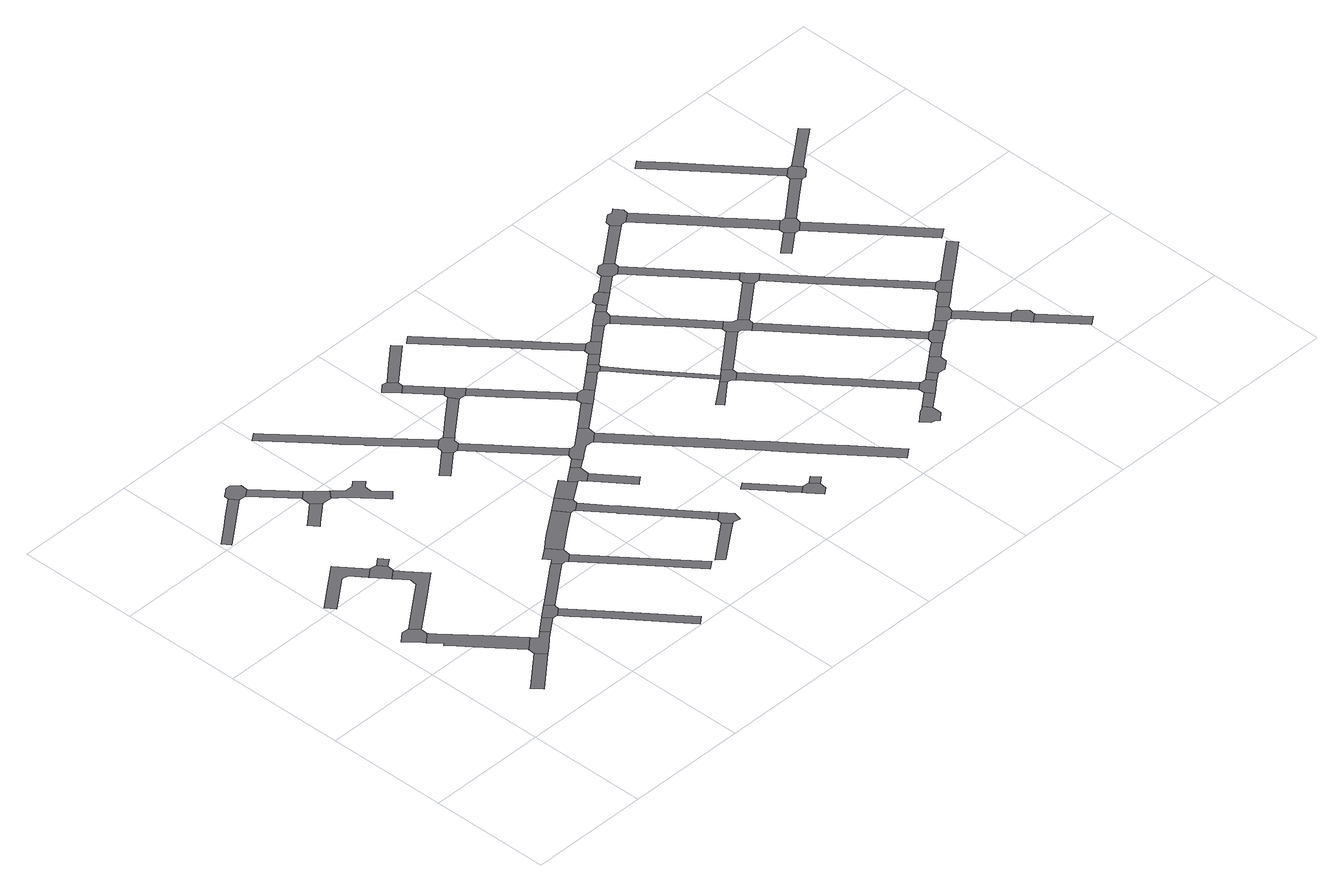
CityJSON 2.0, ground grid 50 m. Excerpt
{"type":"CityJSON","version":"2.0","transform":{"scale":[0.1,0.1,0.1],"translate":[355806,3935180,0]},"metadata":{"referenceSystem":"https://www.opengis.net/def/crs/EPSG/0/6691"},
"CityObjects":{
"road1":{"type":"Road","geometry":[{"type":"MultiSurface","lod":"1","boundaries":[[[0,1,2,3,4,5,6,7]]]}]},
"road2":{"type":"Road","attributes":{"RoadStructureAttribute.sectionType":"1"},"geometry":[{"type":"MultiSurface","lod":"1","boundaries":[[[8,9,10,11,12]]]}]},
"road3":{"type":"Road","attributes":{"RoadStructureAttribute.sectionType":"1"},"geometry":[{"type":"MultiSurface","lod":"1","boundaries":[[[13,14,15,4,3,16,17,18,19,20,21]]]}]},
"road4":{"type":"Road","attributes":{"RoadStructureAttribute.sectionType":"1"},"geometry":[{"type":"MultiSurface","lod":"1","boundaries":[[[22,23,24,25,26,27,28,29,30,31]]]}]},
"road5":{"type":"Road","geometry":[{"type":"MultiSurface","lod":"1","boundaries":[[[32,33,34,35,36,21,20,8,12]]]}]},
"road6":{"type":"Road","attributes":{"RoadStructureAttribute.sectionType":"1"},"geometry":[{"type":"MultiSurface","lod":"1","boundaries":[[[6,37,38,39,40,41,42,43,44,45,46,7]]]}]},
"road7":{"type":"Road","geometry":[{"type":"MultiSurface","lod":"1","boundaries":[[[27,47,41,40,48,49,50,28]]]}]},
"road8":{"type":"Road","attributes":{"RoadStructureAttribute.sectionType":"1"},"geometry":[{"type":"MultiSurface","lod":"1","boundaries":[[[35,34,51,52]]]}]},
"road9":{"type":"Road","attributes":{"RoadStructureAttribute.sectionType":"1"},"geometry":[{"type":"MultiSurface","lod":"1","boundaries":[[[53,54,55,56,57,58,59,60]]]}]},
"road10":{"type":"Road","attributes":{"RoadStructureAttribute.sectionType":"1"},"geometry":[{"type":"MultiSurface","lod":"1","boundaries":[[[61,62,50,49]]]}]},
"road11":{"type":"Road","geometry":[{"type":"MultiSurface","lod":"1","boundaries":[[[51,63,64,65,66,67,68,52]]]}]},
"road12":{"type":"Road","geometry":[{"type":"MultiSurface","lod":"1","boundaries":[[[69,56,55,70,71,72,73,74]]]}]},
"road13":{"type":"Road","attributes":{"RoadStructureAttribute.sectionType":"1"},"geometry":[{"type":"MultiSurface","lod":"1","boundaries":[[[63,75,76,77,78,79,80,81,82,83,64]]]}]},
"road14":{"type":"Road","attributes":{"RoadStructureAttribute.sectionType":"1"},"geometry":[{"type":"MultiSurface","lod":"1","boundaries":[[[84,85,86,87,88,89]]]}]},
"road15":{"type":"Road","attributes":{"RoadStructureAttribute.sectionType":"1"},"geometry":[{"type":"MultiSurface","lod":"1","boundaries":[[[90,91,92,93,67,66,94,95,96,97]]]}]},
"road16":{"type":"Road","attributes":{"RoadStructureAttribute.sectionType":"1"},"geometry":[{"type":"MultiSurface","lod":"1","boundaries":[[[70,98,99,71]]]}]},
"road17":{"type":"Road","geometry":[{"type":"MultiSurface","lod":"1","boundaries":[[[98,84,89,100,101,102,99]]]}]},
"road18":{"type":"Road","attributes":{"RoadStructureAttribute.sectionType":"1"},"geometry":[{"type":"MultiSurface","lod":"1","boundaries":[[[100,103,104,105,106,107,108,109,110,111,112,113,101]]]}]},
"road19":{"type":"Road","geometry":[{"type":"MultiSurface","lod":"1","boundaries":[[[96,114,115,116,117,118,119,120,121,122,123,97]]]}]},
"road20":{"type":"Road","attributes":{"RoadStructureAttribute.sectionType":"1"},"geometry":[{"type":"MultiSurface","lod":"1","boundaries":[[[124,125,116,115,126,127]]]}]},
"road21":{"type":"Road","attributes":{"RoadStructureAttribute.sectionType":"1"},"geometry":[{"type":"MultiSurface","lod":"1","boundaries":[[[128,129,130,131,132,118,117,133,134,135,136]]]}]},
"road22":{"type":"Road","attributes":{"RoadStructureAttribute.sectionType":"1"},"geometry":[{"type":"MultiSurface","lod":"1","boundaries":[[[137,138,139,140,141,142,143,144,145,146,147,148,149]]]}]},
"road23":{"type":"Road","geometry":[{"type":"MultiSurface","lod":"1","boundaries":[[[150,151,128,136,152,153,154]]]}]},
"road24":{"type":"Road","attributes":{"RoadStructureAttribute.sectionType":"1"},"geometry":[{"type":"MultiSurface","lod":"1","boundaries":[[[155,156,157,158]]]}]},
"road25":{"type":"Road","attributes":{"RoadStructureAttribute.sectionType":"1"},"geometry":[{"type":"MultiSurface","lod":"1","boundaries":[[[159,160,161,162,163,164,165]]]}]},
"road26":{"type":"Road","attributes":{"RoadStructureAttribute.sectionType":"1"},"geometry":[{"type":"MultiSurface","lod":"1","boundaries":[[[166,167,168,169,170,151,150]]]}]},
"road27":{"type":"Road","attributes":{"RoadStructureAttribute.sectionType":"1"},"geometry":[{"type":"MultiSurface","lod":"1","boundaries":[[[153,171,172,173,174,175,176,177,178,179,180,181,182,183,184,154]]]}]},
"road28":{"type":"Road","geometry":[{"type":"MultiSurface","lod":"1","boundaries":[[[185,186,187,188,149,148,189,158,157,190]]]}]},
"road29":{"type":"Road","geometry":[{"type":"MultiSurface","lod":"1","boundaries":[[[191,192,193,194,195,167,166,196,197,198]]]}]},
"road30":{"type":"Road","attributes":{"RoadStructureAttribute.sectionType":"1"},"geometry":[{"type":"MultiSurface","lod":"1","boundaries":[[[199,200,201,202,203,204,205,206,185,190]]]}]},
"road31":{"type":"Road","geometry":[{"type":"MultiSurface","lod":"1","boundaries":[[[164,207,208,209,178,177,165]]]}]},
"road32":{"type":"Road","attributes":{"RoadStructureAttribute.sectionType":"1"},"geometry":[{"type":"MultiSurface","lod":"1","boundaries":[[[210,211,212,213,191,198]]]}]},
"road33":{"type":"Road","attributes":{"RoadStructureAttribute.sectionType":"1"},"geometry":[{"type":"MultiSurface","lod":"1","boundaries":[[[193,192,214,215]]]}]},
"road34":{"type":"Road","attributes":{"RoadStructureAttribute.sectionType":"1"},"geometry":[{"type":"MultiSurface","lod":"1","boundaries":[[[216,217,188,187,218,219,220,221]]]}]},
"road35":{"type":"Road","geometry":[{"type":"MultiSurface","lod":"1","boundaries":[[[222,223,224,225,226,227,228]]]}]},
"road36":{"type":"Road","geometry":[{"type":"MultiSurface","lod":"1","boundaries":[[[214,229,230,231,232,233,234,235,236,237,238,239,240,241,203,202,215]]]}]},
"road37":{"type":"Road","attributes":{"RoadStructureAttribute.sectionType":"1"},"geometry":[{"type":"MultiSurface","lod":"1","boundaries":[[[242,225,224,243,244,245]]]}]},
"road38":{"type":"Road","geometry":[{"type":"MultiSurface","lod":"1","boundaries":[[[244,221,220,246,247,245]]]}]},
"road39":{"type":"Road","attributes":{"RoadStructureAttribute.sectionType":"1"},"geometry":[{"type":"MultiSurface","lod":"1","boundaries":[[[248,249,250,251,252,253,254,255]]]}]},
"road40":{"type":"Road","attributes":{"RoadStructureAttribute.sectionType":"1"},"geometry":[{"type":"MultiSurface","lod":"1","boundaries":[[[256,257,258,259,227,226]]]}]},
"road41":{"type":"Road","geometry":[{"type":"MultiSurface","lod":"1","boundaries":[[[260,261,255,254,262,263,264]]]}]},
"road42":{"type":"Road","attributes":{"RoadStructureAttribute.sectionType":"1"},"geometry":[{"type":"MultiSurface","lod":"1","boundaries":[[[238,237,265,266]]]}]},
"road43":{"type":"Road","attributes":{"RoadStructureAttribute.sectionType":"1"},"geometry":[{"type":"MultiSurface","lod":"1","boundaries":[[[246,267,268,269,270,271,272,273,274,247]]]}]},
"road44":{"type":"Road","geometry":[{"type":"MultiSurface","lod":"1","boundaries":[[[260,275,276,261]]]}]},
"road45":{"type":"Road","geometry":[{"type":"MultiSurface","lod":"1","boundaries":[[[265,277,278,279,280,281,271,270,282,266]]]}]},
"road46":{"type":"Road","attributes":{"RoadStructureAttribute.sectionType":"1"},"geometry":[{"type":"MultiSurface","lod":"1","boundaries":[[[283,284,285,286,287,288,289,290,291,292,293,294,295,296,297,298,299,300,301,236,235]]]}]},
"road47":{"type":"Road","attributes":{"RoadStructureAttribute.sectionType":"1"},"geometry":[{"type":"MultiSurface","lod":"1","boundaries":[[[279,302,303,304,305,280]]]}]},
"road48":{"type":"Road","attributes":{"RoadStructureAttribute.sectionType":"1"},"geometry":[{"type":"MultiSurface","lod":"1","boundaries":[[[306,307,308,309,310,311,312,313,314,315,316,317,318,319,320]]]}]},
"road49":{"type":"Road","geometry":[{"type":"MultiSurface","lod":"1","boundaries":[[[321,322,304,303,323,324]]]}]},
"road50":{"type":"Road","attributes":{"RoadStructureAttribute.sectionType":"1"},"geometry":[{"type":"MultiSurface","lod":"1","boundaries":[[[321,325,326,327,328,322]]]}]},
"road51":{"type":"Road","geometry":[{"type":"MultiSurface","lod":"1","boundaries":[[[329,330,331,332,333,334]]]}]},
"road52":{"type":"Road","attributes":{"RoadStructureAttribute.sectionType":"1"},"geometry":[{"type":"MultiSurface","lod":"1","boundaries":[[[323,335,336,337,338,339,340,341,342,343,344,345,346,347,324]]]}]},
"road53":{"type":"Road","geometry":[{"type":"MultiSurface","lod":"1","boundaries":[[[326,348,349,312,311,327]]]}]},
"road54":{"type":"Road","geometry":[{"type":"MultiSurface","lod":"1","boundaries":[[[350,351,341,340,334,333,352,353,354]]]}]},
"road55":{"type":"Road","attributes":{"RoadStructureAttribute.sectionType":"1"},"geometry":[{"type":"MultiSurface","lod":"1","boundaries":[[[355,349,348,356,357]]]}]},
"road56":{"type":"Road","geometry":[{"type":"MultiSurface","lod":"1","boundaries":[[[356,358,359,360,361,362,363,364,357]]]}]},
"road57":{"type":"Road","geometry":[{"type":"MultiSurface","lod":"1","boundaries":[[[365,366,367,368,369,370,371,372,373,374,375]]]}]},
"road58":{"type":"Road","attributes":{"RoadStructureAttribute.sectionType":"1"},"geometry":[{"type":"MultiSurface","lod":"1","boundaries":[[[376,377,378,379,351,350]]]}]},
"road59":{"type":"Road","attributes":{"RoadStructureAttribute.sectionType":"1"},"geometry":[{"type":"MultiSurface","lod":"1","boundaries":[[[362,380,381,363]]]}]},
"road60":{"type":"Road","attributes":{"RoadStructureAttribute.sectionType":"1"},"geometry":[{"type":"MultiSurface","lod":"1","boundaries":[[[353,382,383,384,385,386,387,388,389,390,391,392,393,354]]]}]},
"road61":{"type":"Road","attributes":{"RoadStructureAttribute.sectionType":"1"},"geometry":[{"type":"MultiSurface","lod":"1","boundaries":[[[360,394,395,396,397,398,399,400,361]]]}]},
"road62":{"type":"Road","geometry":[{"type":"MultiSurface","lod":"1","boundaries":[[[401,402,381,380,403,404]]]}]},
"road63":{"type":"Road","attributes":{"RoadStructureAttribute.sectionType":"1"},"geometry":[{"type":"MultiSurface","lod":"1","boundaries":[[[405,370,369,406]]]}]},
"road64":{"type":"Road","attributes":{"RoadStructureAttribute.sectionType":"1"},"geometry":[{"type":"MultiSurface","lod":"1","boundaries":[[[403,407,408,409,410,404]]]}]},
"road65":{"type":"Road","geometry":[{"type":"MultiSurface","lod":"1","boundaries":[[[378,377,411,412,413,414,415,416,417,397,396]]]}]},
"road66":{"type":"Road","geometry":[{"type":"MultiSurface","lod":"1","boundaries":[[[418,419,388,387,405,406,420]]]}]},
"road67":{"type":"Road","attributes":{"RoadStructureAttribute.sectionType":"1"},"geometry":[{"type":"MultiSurface","lod":"1","boundaries":[[[421,422,423,424,418,420]]]}]},
"road68":{"type":"Road","geometry":[{"type":"MultiSurface","lod":"1","boundaries":[[[425,426,427,428,429,409,408,430]]]}]},
"road69":{"type":"Road","geometry":[{"type":"MultiSurface","lod":"1","boundaries":[[[431,432,433,423,422,434,435]]]}]},
"road70":{"type":"Road","attributes":{"RoadStructureAttribute.sectionType":"1"},"geometry":[{"type":"MultiSurface","lod":"1","boundaries":[[[436,437,438,439,415,414]]]}]},
"road71":{"type":"Road","attributes":{"RoadStructureAttribute.sectionType":"1"},"geometry":[{"type":"MultiSurface","lod":"1","boundaries":[[[440,441,442,443,413,412,444,445,446,447,448,449,450]]]}]},
"road72":{"type":"Road","attributes":{"RoadStructureAttribute.sectionType":"1"},"geometry":[{"type":"MultiSurface","lod":"1","boundaries":[[[451,452,453,454,455,456,457,458,425,430]]]}]},
"road73":{"type":"Road","attributes":{"RoadStructureAttribute.sectionType":"1"},"geometry":[{"type":"MultiSurface","lod":"1","boundaries":[[[459,460,461,462,433,432]]]}]},
"road74":{"type":"Road","attributes":{"RoadStructureAttribute.sectionType":"1"},"geometry":[{"type":"MultiSurface","lod":"1","boundaries":[[[463,464,465,466,427,426]]]}]},
"road75":{"type":"Road","geometry":[{"type":"MultiSurface","lod":"1","boundaries":[[[467,455,454,438,437,468,469]]]}]},
"road76":{"type":"Road","geometry":[{"type":"MultiSurface","lod":"1","boundaries":[[[470,450,449,461,460,471,472,473,474]]]}]},
"road77":{"type":"Road","attributes":{"RoadStructureAttribute.sectionType":"1"},"geometry":[{"type":"MultiSurface","lod":"1","boundaries":[[[475,476,477,478,470,474]]]}]},
"road78":{"type":"Road","geometry":[{"type":"MultiSurface","lod":"1","boundaries":[[[479,480,481,482,465,464,483,484,485,486]]]}]},
"road79":{"type":"Road","geometry":[{"type":"MultiSurface","lod":"1","boundaries":[[[477,476,487,488,489,490]]]}]},
"road80":{"type":"Road","attributes":{"RoadStructureAttribute.sectionType":"1"},"geometry":[{"type":"MultiSurface","lod":"1","boundaries":[[[468,491,492,493,494,495,496,497,498,499,500,501,502,469]]]}]},
"road81":{"type":"Road","attributes":{"RoadStructureAttribute.sectionType":"1"},"geometry":[{"type":"MultiSurface","lod":"1","boundaries":[[[503,504,488,487,505,506,507]]]}]},
"road82":{"type":"Road","attributes":{"RoadStructureAttribute.sectionType":"1"},"geometry":[{"type":"MultiSurface","lod":"1","boundaries":[[[489,508,509,510,511,512,490]]]}]},
"road83":{"type":"Road","attributes":{"RoadStructureAttribute.sectionType":"1"},"geometry":[{"type":"MultiSurface","lod":"1","boundaries":[[[513,514,515,516,485,484,517,518,519,520,521,522]]]}]},
"road84":{"type":"Road","attributes":{"RoadStructureAttribute.sectionType":"1"},"geometry":[{"type":"MultiSurface","lod":"1","boundaries":[[[523,524,525,526]]]}]},
"road85":{"type":"Road","geometry":[{"type":"MultiSurface","lod":"1","boundaries":[[[506,527,528,529,530,531,532,507]]]}]},
"road86":{"type":"Road","geometry":[{"type":"MultiSurface","lod":"1","boundaries":[[[497,496,510,509,533,534,535]]]}]},
"road87":{"type":"Road","attributes":{"RoadStructureAttribute.sectionType":"1"},"geometry":[{"type":"MultiSurface","lod":"1","boundaries":[[[536,530,529,537,538,539]]]}]},
"road88":{"type":"Road","geometry":[{"type":"MultiSurface","lod":"1","boundaries":[[[540,541,542,543,544,522,521,523,526]]]}]},
"road89":{"type":"Road","attributes":{"RoadStructureAttribute.sectionType":"1"},"geometry":[{"type":"MultiSurface","lod":"1","boundaries":[[[534,545,546,547,548,549,550,535]]]}]},
"road90":{"type":"Road","attributes":{"RoadStructureAttribute.sectionType":"1"},"geometry":[{"type":"MultiSurface","lod":"1","boundaries":[[[551,552,553,554,555,556,557,541,540]]]}]},
"road91":{"type":"Road","attributes":{"RoadStructureAttribute.sectionType":"1"},"geometry":[{"type":"MultiSurface","lod":"1","boundaries":[[[558,543,542,559,560,561]]]}]},
"road92":{"type":"Road","attributes":{"RoadStructureAttribute.sectionType":"1"},"geometry":[{"type":"MultiSurface","lod":"1","boundaries":[[[562,563,564,565,566,567,568,569,570,571,572,573]]]}]},
"road93":{"type":"Road","geometry":[{"type":"MultiSurface","lod":"1","boundaries":[[[560,574,575,576,577,578,573,572,561]]]}]},
"road94":{"type":"Road","attributes":{"RoadStructureAttribute.sectionType":"1"},"geometry":[{"type":"MultiSurface","lod":"1","boundaries":[[[579,580,578,577,581,582]]]}]}
},
"vertices":[
[96,738,0],[58,706,0],[109,646,0],[115,638,0],[153,671,0],[156,694,0],[157,701,0],[127,735,0],
[334,319,0],[192,203,0],[185,198,0],[216,160,0],[365,282,0],
[282,519,0],[175,645,0],[157,667,0],[156,589,0],[148,583,0],[159,569,0],[214,500,0],[336,349,0],[388,393,0],
[33,996,0],[36,998,0],[83,1034,0],[165,1096,0],[194,1092,0],[238,1034,0],[274,1062,0],[191,1172,0],[61,1074,0],[6,1032,0],
[392,304,0],[432,338,0],[459,359,0],[437,389,0],[409,367,0],
[283,797,0],[405,890,0],[348,965,0],[325,996,0],[289,968,0],[312,938,0],[329,916,0],[325,886,0],[249,828,0],[154,756,0],
[276,985,0],[327,1014,0],[328,1026,0],[304,1058,0],
[522,406,0],[498,437,0],
[113,1568,0],[154,1600,0],[233,1660,0],[211,1691,0],[131,1630,0],[91,1599,0],[13,1540,0],[36,1509,0],
[359,1049,0],[335,1081,0],
[542,403,0],[573,428,0],[573,429,0],[576,448,0],[553,479,0],[539,469,0],
[213,1711,0],[263,1657,0],[295,1680,0],[298,1710,0],[269,1736,0],[249,1738,0],
[570,368,0],[643,276,0],[681,228,0],[803,72,0],[855,5,0],[887,30,0],[811,127,0],[717,246,0],[674,301,0],
[389,1464,0],[310,1399,0],[296,1387,0],[324,1352,0],[338,1364,0],[422,1432,0],
[722,607,0],[651,553,0],[601,515,0],[571,492,0],[630,489,0],[736,570,0],[760,588,0],[737,618,0],
[393,1503,0],[423,1529,0],
[462,1431,0],[489,1461,0],[455,1492,0],
[503,1394,0],[607,1274,0],[611,1270,0],[641,1297,0],[628,1312,0],[589,1356,0],[592,1386,0],[614,1404,0],[585,1438,0],[563,1420,0],[533,1421,0],
[780,587,0],[786,580,0],[817,605,0],[820,635,0],[780,690,0],[738,660,0],[734,657,0],[746,640,0],[748,638,0],[753,631,0],
[1134,211,0],[972,413,0],[940,388,0],[1101,187,0],
[949,816,0],[878,766,0],[847,743,0],[824,726,0],[782,692,0],[823,637,0],[892,690,0],[902,698,0],[989,759,0],
[779,1585,0],[666,1719,0],[556,1849,0],[535,1874,0],[504,1851,0],[520,1832,0],[609,1723,0],[669,1651,0],[702,1610,0],[757,1546,0],[761,1541,0],[926,1347,0],[958,1373,0],
[1045,800,0],[1006,856,0],[1008,757,0],[1008,756,0],[1040,780,0],
[818,1239,0],[844,1208,0],[941,1287,0],[915,1318,0],
[1294,319,0],[1163,220,0],[1149,209,0],[1176,182,0],[1295,270,0],[1337,300,0],[1312,334,0],
[1127,856,0],[1106,886,0],[1099,896,0],[1087,913,0],[1085,911,0],
[1097,639,0],[1101,634,0],[1105,630,0],[1177,535,0],[1211,492,0],[1292,385,0],[1316,354,0],[1348,379,0],[1290,454,0],[1241,517,0],[1215,552,0],[1152,634,0],[1136,655,0],[1108,691,0],
[993,1310,0],[995,1332,0],[1006,1341,0],[980,1372,0],[922,1324,0],[961,1286,0],
[1186,862,0],[1190,902,0],[1168,932,0],[1157,923,0],[1113,891,0],[1134,861,0],[1142,852,0],[1153,837,0],
[1026,1207,0],[1081,1139,0],[1177,1022,0],[1211,980,0],[1242,1006,0],[1188,1072,0],[1111,1165,0],[1071,1214,0],
[1344,305,0],[1374,298,0],[1382,334,0],
[1267,690,0],[1275,696,0],[1300,715,0],[1269,755,0],
[1229,928,0],[1207,960,0],
[1061,1438,0],[994,1383,0],[1018,1351,0],[1087,1407,0],[1172,1476,0],[1151,1511,0],
[1012,1701,0],[1031,1678,0],[1057,1647,0],[1088,1673,0],[1090,1694,0],[1065,1725,0],[1043,1727,0],
[1230,929,0],[1230,928,0],[1251,943,0],[1288,969,0],[1295,974,0],[1325,971,0],[1326,969,0],[1365,1000,0],[1369,1031,0],[1344,1062,0],[1264,1001,0],[1246,1001,0],[1246,1002,0],
[1159,1586,0],[1084,1615,0],[1153,1531,0],[1184,1556,0],
[1201,1473,0],[1232,1499,0],
[1621,307,0],[1618,311,0],[1524,431,0],[1495,411,0],[1594,285,0],[1598,279,0],[1629,241,0],[1656,262,0],
[1169,1759,0],[1247,1823,0],[1222,1855,0],[1143,1790,0],
[1710,227,0],[1686,258,0],[1640,226,0],[1679,176,0],[1706,197,0],
[1478,1114,0],[1453,1146,0],
[1294,1361,0],[1333,1313,0],[1419,1210,0],[1452,1169,0],[1483,1195,0],[1478,1201,0],[1362,1341,0],[1316,1398,0],
[1739,249,0],[1714,280,0],
[1482,1117,0],[1506,1135,0],[1537,1160,0],[1513,1192,0],[1487,1194,0],[1455,1166,0],
[1484,773,0],[1503,749,0],[1598,631,0],[1600,628,0],[1710,492,0],[1723,476,0],[1758,432,0],[1892,266,0],[2025,101,0],[2065,131,0],[1931,298,0],[1871,372,0],[1755,516,0],[1751,521,0],[1665,627,0],[1656,639,0],[1645,653,0],[1541,782,0],[1520,808,0],
[1572,1187,0],[1614,1220,0],[1589,1251,0],[1518,1195,0],
[1404,1656,0],[1409,1650,0],[1433,1621,0],[1527,1507,0],[1574,1451,0],[1670,1334,0],[1701,1360,0],[1641,1432,0],[1559,1532,0],[1452,1661,0],[1441,1674,0],[1413,1708,0],[1306,1837,0],[1299,1846,0],[1268,1821,0],
[1648,1246,0],[1623,1278,0],[1628,1221,0],[1646,1236,0],
[1687,1277,0],[1694,1282,0],[1669,1314,0],[1654,1302,0],
[1855,856,0],[1774,795,0],[1794,771,0],[1853,819,0],[1891,851,0],[1875,872,0],
[1651,1191,0],[1664,1173,0],[1704,1117,0],[1763,1040,0],[1858,915,0],[1885,879,0],[1902,892,0],[1860,949,0],[1814,1012,0],[1780,1056,0],[1722,1131,0],[1695,1169,0],[1652,1229,0],
[1747,1325,0],[1723,1356,0],
[1953,882,0],[1928,914,0],[1912,847,0],[1921,837,0],[1952,862,0],
[1773,1396,0],[1818,1380,0],[1793,1412,0],
[1829,1380,0],[1840,1380,0],[1842,1376,0],[1873,1404,0],[1878,1427,0],[1854,1458,0],[1813,1428,0],
[2224,172,0],[2244,170,0],[2254,158,0],[2287,186,0],[2289,226,0],[2266,256,0],[2249,243,0],[2247,244,0],[2217,221,0],[2208,214,0],[2198,206,0],
[2032,945,0],[2117,1013,0],[2091,1044,0],[2007,976,0],
[1908,1450,0],[1884,1481,0],
[2052,674,0],[2053,672,0],[2093,622,0],[2200,488,0],[2234,446,0],[2327,330,0],[2358,355,0],[2238,505,0],[2231,514,0],[2144,622,0],[2102,675,0],[2084,697,0],
[1965,1223,0],[1973,1214,0],[2092,1064,0],[2126,1091,0],[2007,1238,0],[1998,1250,0],[1911,1357,0],
[1920,1524,0],[1887,1501,0],[1964,1491,0],[1940,1523,0],
[2327,304,0],[2351,274,0],
[1967,1494,0],[2036,1546,0],[2011,1577,0],[1944,1526,0],
[2136,1010,0],[2159,983,0],[2191,1009,0],[2194,1029,0],[2166,1058,0],[2160,1060,0],[2147,1064,0],
[2383,349,0],[2363,349,0],[2407,318,0],
[2416,324,0],[2440,343,0],[2416,375,0],[2399,362,0],
[2091,1568,0],[2094,1590,0],[2065,1618,0],[2045,1620,0],[2013,1597,0],[2059,1544,0],
[2507,367,0],[2510,397,0],[2485,429,0],[2464,341,0],[2470,340,0],
[2273,1092,0],[2353,1156,0],[2328,1187,0],[2248,1123,0],
[2506,618,0],[2455,680,0],[2382,771,0],[2318,851,0],[2187,947,0],[2288,822,0],[2348,747,0],[2422,656,0],[2453,618,0],[2552,497,0],[2582,523,0],
[2125,1462,0],[2198,1371,0],[2202,1366,0],[2330,1207,0],[2361,1232,0],[2236,1388,0],[2229,1396,0],[2132,1517,0],
[2548,427,0],[2571,444,0],[2547,476,0],[2517,453,0],
[2148,1631,0],[2260,1715,0],[2235,1747,0],[2156,1687,0],
[2371,1220,0],[2374,1154,0],[2405,1178,0],
[2600,519,0],[2586,455,0],[2587,453,0],[2595,459,0],[2627,484,0],
[2641,494,0],[2669,517,0],[2642,551,0],[2621,535,0],
[2307,1800,0],[2291,1788,0],[2271,1790,0],[2238,1767,0],[2267,1720,0],[2287,1718,0],[2328,1748,0],[2331,1768,0],
[2689,516,0],[2724,545,0],[2730,564,0],[2703,599,0],
[2502,994,0],[2518,975,0],[2598,875,0],[2632,833,0],[2762,673,0],[2766,667,0],[2798,692,0],[2762,735,0],[2664,857,0],[2639,888,0],[2549,1000,0],[2510,1047,0],
[2795,458,0],[2759,502,0],[2758,432,0],[2824,353,0],[2859,382,0],
[2760,587,0],[2795,614,0],[2764,646,0],[2761,644,0],[2724,615,0],
[2571,1445,0],[2540,1484,0],[2508,1523,0],[2490,1546,0],[2447,1519,0],[2469,1492,0],[2497,1457,0],[2561,1378,0],[2629,1293,0],[2666,1327,0],
[2629,1273,0],[2539,1202,0],[2564,1171,0],[2653,1242,0],
[2831,345,0],[2870,298,0],[2875,291,0],[2910,320,0],[2914,344,0],[2884,378,0],
[2801,619,0],[2847,655,0],[2820,689,0],
[2913,316,0],[2876,290,0],[3008,131,0],[3044,158,0],
[2673,1239,0],[2711,1271,0],[2715,1292,0],[2689,1322,0],[2669,1323,0],
[2898,694,0],[3003,776,0],[3017,786,0],[2990,821,0],[2964,801,0],[2871,729,0],
[2695,1212,0],[2827,1048,0],[2850,1020,0],[2991,844,0],[3032,873,0],[2884,1057,0],[2866,1079,0],
[2774,1390,0],[2799,1359,0],[2886,1428,0],[2860,1458,0],
[2882,1518,0],[2730,1708,0],[2726,1712,0],[2632,1829,0],[2567,1909,0],[2558,1921,0],[2525,1897,0],[2601,1803,0],[2695,1687,0],[2699,1682,0],[2863,1478,0],[2895,1503,0],
[2904,1425,0],[2905,1425,0],[2935,1452,0],[2939,1470,0],[2915,1502,0],
[3081,1627,0],[2997,1564,0],[3022,1533,0],[3107,1596,0]
]}
